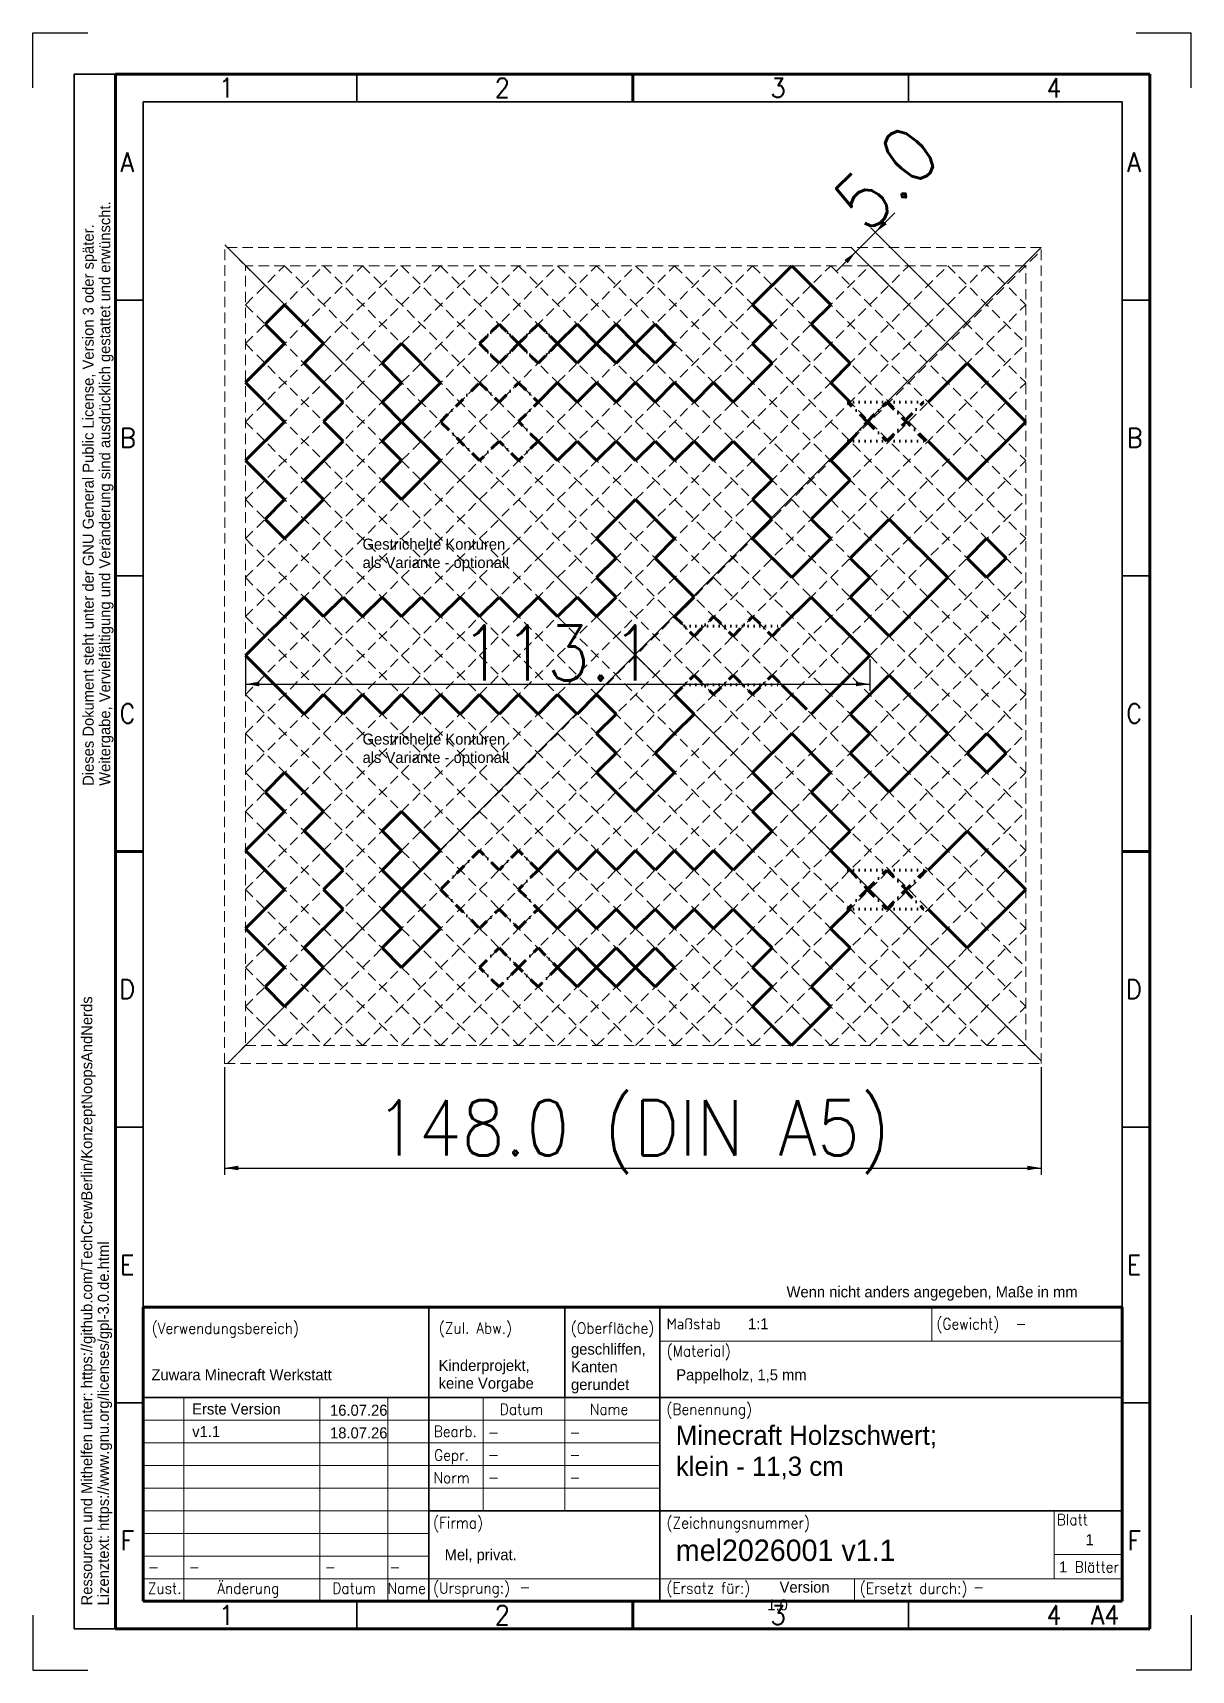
# Model space of a CAD drawing. Header units: millimetres. Extents: x 0 to 210, y 0 to 297.
import ezdxf

# ---------------------------------------------------------------- set-up
doc = ezdxf.new("R2010")
doc.units = ezdxf.units.MM
for name, pattern in [('DASHDOT2', [12.7, 6.35, -3.175, 0, -3.175]), ('DASHDOTTINY', [3.81, 1.905, -0.9525, 0, -0.9525]), ('DASHEDTINY', [2.8575, 1.905, -0.9525]), ('DOTTINY', [0.9525, 0, -0.9525])]:
    doc.linetypes.add(name, pattern=pattern)
doc.layers.get('0').update_dxf_attribs({"color": 3, "linetype": 'CONTINUOUS', "lineweight": 13})
doc.layers.add('A4 RAHMEN', color=7, linetype='CONTINUOUS')
doc.layers.add('A4 SCHRIFTFELD', color=7, linetype='CONTINUOUS')
for name, color, linetype, lineweight in [('Hilfslinien', 5, 'CONTINUOUS', 35), ('Raster', 7, 'DASHEDTINY', 13), ('Schwerter', 1, 'CONTINUOUS', 70)]:
    doc.layers.add(name, color=color, linetype=linetype, lineweight=lineweight)
doc.styles.get("Standard").update_dxf_attribs({"font": 'STANDARD'})
doc.styles.add('unicode', font='unicode')
doc.dimstyles.get("Standard").update_dxf_attribs({"dimtxt": 10, "dimasz": 2.5, "dimexe": 1.25, "dimexo": 0.625, "dimtad": 0, "dimtoh": 1, "dimdec": 1, "dimzin": 1, "dimdsep": 46, "dimtxsty": 'STANDARD', "dimcen": 0.09, "dimazin": 0, "dimtfac": 1, "dimtdec": 4, "dimtofl": 0, "dimtmove": 0, "dimatfit": 3, "dimfxl": 1, "dimtolj": 1, "dimtzin": 0, "dimarcsym": 0})

# ---------------------------------------------------------------- blocks, each defined once
blk = doc.blocks.new('*D1')
at = {"color": 0, "linetype": 'ByBlock', "lineweight": -2}
for p, q in [((145.66, 253.72), (156.27, 264.33)), ((168.95, 244.58), (151.85, 261.68)), ((165.41, 241.05), (148.32, 258.14))]:
    blk.add_line(p, q, dxfattribs=at)
for points in [[(152.74, 260.8), (154.21, 262.86), (154.8, 262.27)], [(149.2, 257.26), (147.73, 255.2), (147.14, 255.79)]]:
    blk.add_solid(points, dxfattribs=at)
at = {"color": 0, "linetype": 'CONTINUOUS', "lineweight": -2, "insert": (154.7, 270.71), "char_height": 10, "width": 15.5556, "attachment_point": 5, "rotation": 44.9982}
blk.add_mtext('5.0', dxfattribs=at)
blk = doc.blocks.new('*D2')
at = {"color": 0, "linetype": 'ByBlock', "lineweight": -2}
for p, q in [((34.78, 109.41), (34.78, 89.84)), ((182.78, 109.41), (182.78, 89.84)), ((34.78, 91.09), (182.78, 91.09))]:
    blk.add_line(p, q, dxfattribs=at)
for points in [[(34.78, 91.09), (37.28, 91.51), (37.28, 90.68)], [(182.78, 91.09), (180.28, 90.68), (180.28, 91.51)]]:
    blk.add_solid(points, dxfattribs=at)
at = {"color": 0, "linetype": 'CONTINUOUS', "lineweight": -2, "insert": (108.78, 96.72), "char_height": 10, "width": 92.7778, "attachment_point": 5}
blk.add_mtext('148.0 (DIN A5)', dxfattribs=at)
blk = doc.blocks.new('*D3')
at = {"color": 0, "linetype": 'ByBlock', "lineweight": -2}
for p, q in [((38.57, 183.41), (38.57, 177.62)), ((151.71, 183.41), (151.71, 177.62)), ((38.57, 178.87), (151.71, 178.87))]:
    blk.add_line(p, q, dxfattribs=at)
for points in [[(38.57, 178.87), (41.07, 179.29), (41.07, 178.46)], [(151.71, 178.87), (149.21, 178.46), (149.21, 179.29)]]:
    blk.add_solid(points, dxfattribs=at)
at = {"color": 0, "linetype": 'CONTINUOUS', "lineweight": -2, "insert": (95.14, 184.5), "char_height": 10, "width": 24.4444, "attachment_point": 5}
blk.add_mtext('113.1', dxfattribs=at)

msp = doc.modelspace()

# ---------------------------------------------------------------- linework, layer by layer
for p, q in [((158.78, 254.75), (158.78, 254.74)), ((158.78, 254.75), (158.78, 254.74)), ((158.78, 113.32), (158.78, 113.33))]:
    msp.add_line(p, q)
at = {"layer": 'A4 RAHMEN'}
for p, q in [((0, 297), (10, 297)), ((0, 287), (0, 297)), ((200, 297), (210, 297)), ((210, 287), (210, 297)), ((0, 10), (0, 0)), ((210, 10), (210, 0)), ((0, 0), (10, 0)), ((210, 0), (200, 0))]:
    msp.add_line(p, q, dxfattribs=at)
at = {"layer": 'A4 RAHMEN', "lineweight": 35}
for p, q in [((7.5, 289.5), (7.5, 7.5)), ((15, 289.5), (7.5, 289.5)), ((58.75, 284.5), (58.75, 289.5)), ((158.75, 284.5), (158.75, 289.5)), ((58.75, 7.5), (58.75, 12.5)), ((158.75, 7.5), (158.75, 12.5)), ((7.5, 7.5), (15, 7.5))]:
    msp.add_line(p, q, dxfattribs=at)
at = {"layer": 'A4 RAHMEN', "lineweight": 70}
for p, q in [((202.5, 289.5), (15, 289.5)), ((108.75, 284.5), (108.75, 289.5)), ((202.5, 7.5), (202.5, 289.5)), ((108.75, 7.5), (108.75, 12.5)), ((15, 7.5), (202.5, 7.5))]:
    msp.add_line(p, q, dxfattribs=at)
at = {"layer": 'A4 RAHMEN', "lineweight": 35}
for points in [[(20, 248.5), (15, 248.5)], [(202.5, 248.5), (197.5, 248.5)], [(20, 198.5), (15, 198.5)], [(202.5, 198.5), (197.5, 198.5)], [(20, 98.5), (15, 98.5)], [(202.5, 98.5), (197.5, 98.5)], [(20, 48.5), (15, 48.5)], [(202.5, 48.5), (197.5, 48.5)]]:
    msp.add_lwpolyline(points, dxfattribs=at)
at = {"layer": 'A4 RAHMEN', "lineweight": 70}
for points in [[(20, 148.5), (15, 148.5)], [(202.5, 148.5), (197.5, 148.5)]]:
    msp.add_lwpolyline(points, dxfattribs=at)
msp.add_open_spline([(15, 289.5), (15, 148.5), (15, 7.5)], degree=2, dxfattribs=at)
at = {"layer": 'A4 RAHMEN', "lineweight": 35}
for points in [[(20, 284.5), (20, 148.5), (20, 12.5)], [(197.5, 284.5), (108.75, 284.5), (20, 284.5)], [(197.5, 12.5), (197.5, 148.5), (197.5, 284.5)], [(20, 12.5), (108.75, 12.5), (197.5, 12.5)]]:
    msp.add_open_spline(points, degree=2, dxfattribs=at)
at = {"layer": 'A4 SCHRIFTFELD', "lineweight": 70}
for q in [(20, 12.5), (197.5, 65.87)]:
    msp.add_line((20, 65.87), q, dxfattribs=at)
at = {"layer": 'A4 SCHRIFTFELD', "lineweight": 35}
for p, q in [((71.77, 65.87), (71.77, 12.5)), ((96.42, 65.87), (96.42, 49.45)), ((113.68, 65.87), (113.68, 12.5)), ((20, 49.45), (197.5, 49.45)), ((71.77, 28.92), (197.5, 28.92))]:
    msp.add_line(p, q, dxfattribs=at)
at = {"layer": 'A4 SCHRIFTFELD', "lineweight": 18}
for p, q in [((162.99, 65.87), (162.99, 59.71)), ((113.68, 59.71), (197.5, 59.71)), ((27.4, 49.45), (27.4, 12.5)), ((52.05, 49.45), (52.05, 12.5)), ((64.38, 49.45), (64.38, 12.5)), ((81.63, 49.45), (81.63, 28.92)), ((96.42, 49.45), (96.42, 28.92)), ((20, 45.34), (113.68, 45.34)), ((20, 41.24), (113.68, 41.24)), ((20, 37.13), (113.68, 37.13)), ((20, 33.03), (113.68, 33.03)), ((20, 28.92), (71.77, 28.92)), ((185.17, 28.92), (185.17, 16.61)), ((20, 24.82), (71.77, 24.82)), ((185.17, 20.97), (197.5, 20.97)), ((20, 20.71), (71.77, 20.71)), ((20, 16.61), (197.5, 16.61)), ((148.97, 16.61), (148.97, 12.5))]:
    msp.add_line(p, q, dxfattribs=at)
at = {"layer": 'A4 SCHRIFTFELD', "lineweight": 70}
for points in [[(197.5, 12.5), (197.5, 65.87)], [(20, 12.5), (197.5, 12.5)]]:
    msp.add_lwpolyline(points, dxfattribs=at)
at = {"layer": 'Hilfslinien'}
for p, q in [((35.28, 258.04), (182.78, 110.53)), ((182.79, 258.03), (35.28, 110.04))]:
    msp.add_line(p, q, dxfattribs=at)
at = {"layer": 'Raster'}
for p, q in [((34.79, 258.53), (182.78, 110.53)), ((34.78, 110.04), (34.79, 258.04)), ((182.79, 258.03), (34.79, 258.04)), ((35.28, 110.04), (182.79, 257.54)), ((182.78, 110.03), (182.79, 258.03)), ((38.56, 113.82), (38.57, 254.75)), ((38.56, 120.4), (172.92, 254.75)), ((38.56, 127.47), (165.85, 254.75)), ((38.56, 134.54), (158.78, 254.75)), ((38.56, 141.61), (151.71, 254.75)), ((38.56, 148.68), (144.64, 254.75)), ((38.57, 247.68), (45.64, 254.75)), ((38.57, 226.46), (66.85, 254.75)), ((38.57, 219.39), (73.92, 254.75)), ((38.57, 205.25), (88.07, 254.75)), ((38.57, 191.11), (102.21, 254.75)), ((38.57, 198.18), (95.14, 254.75)), ((38.57, 212.32), (81, 254.75)), ((38.57, 233.54), (59.78, 254.75)), ((38.57, 240.61), (52.71, 254.75)), ((38.57, 155.75), (137.57, 254.75)), ((38.57, 169.89), (123.42, 254.75)), ((38.57, 176.97), (116.35, 254.75)), ((38.57, 184.04), (109.28, 254.75)), ((179.99, 254.74), (38.57, 254.75)), ((38.57, 162.82), (130.49, 254.75)), ((45.64, 254.75), (179.99, 120.39)), ((52.71, 254.75), (179.99, 127.46)), ((59.78, 254.75), (179.99, 134.53)), ((66.85, 254.75), (179.99, 141.61)), ((73.92, 254.75), (179.99, 148.68)), ((81, 254.75), (179.99, 155.75)), ((88.07, 254.75), (179.99, 162.82)), ((95.14, 254.75), (179.99, 169.89)), ((102.21, 254.75), (179.99, 176.96)), ((109.28, 254.75), (179.99, 184.03)), ((116.35, 254.75), (179.99, 191.1)), ((123.42, 254.75), (179.99, 198.17)), ((130.49, 254.75), (179.99, 205.25)), ((137.57, 254.75), (179.99, 212.32)), ((144.64, 254.75), (179.99, 219.39)), ((151.71, 254.75), (179.99, 226.46)), ((158.78, 254.75), (179.99, 233.54)), ((165.86, 254.75), (179.99, 240.61)), ((172.93, 254.75), (179.99, 247.68)), ((179.99, 114.31), (179.99, 254.74)), ((38.57, 247.68), (172.92, 113.32)), ((45.64, 113.32), (179.99, 247.67)), ((38.57, 240.61), (165.85, 113.32)), ((52.71, 113.32), (179.99, 240.6)), ((38.57, 233.54), (158.78, 113.32)), ((59.78, 113.32), (179.99, 233.53)), ((38.57, 226.46), (151.7, 113.32)), ((66.85, 113.32), (179.99, 226.46)), ((38.57, 219.39), (144.63, 113.32)), ((73.92, 113.32), (179.99, 219.39)), ((38.57, 212.32), (137.56, 113.32)), ((80.99, 113.32), (179.99, 212.32)), ((38.57, 205.25), (130.49, 113.32)), ((88.06, 113.32), (179.99, 205.25)), ((38.57, 198.18), (123.42, 113.32)), ((95.13, 113.32), (179.99, 198.17)), ((38.57, 191.11), (116.35, 113.32)), ((102.21, 113.32), (179.99, 191.1)), ((38.57, 184.04), (109.28, 113.32)), ((109.28, 113.32), (179.99, 184.03)), ((38.57, 176.97), (102.21, 113.32)), ((116.35, 113.32), (179.99, 176.96)), ((38.57, 169.89), (95.13, 113.32)), ((123.42, 113.32), (179.99, 169.89)), ((38.57, 162.82), (88.06, 113.32)), ((130.49, 113.32), (179.99, 162.82)), ((38.57, 155.75), (80.99, 113.32)), ((137.56, 113.32), (179.99, 155.75)), ((38.56, 148.68), (73.92, 113.32)), ((144.63, 113.32), (179.99, 148.68)), ((38.56, 141.61), (66.85, 113.32)), ((151.7, 113.32), (179.99, 141.61)), ((38.56, 134.54), (59.78, 113.32)), ((158.78, 113.32), (179.99, 134.53)), ((38.56, 127.47), (52.71, 113.32)), ((165.85, 113.32), (179.99, 127.46)), ((38.56, 120.4), (45.64, 113.32)), ((172.92, 113.32), (179.99, 120.39)), ((38.56, 113.32), (179.99, 113.32)), ((34.78, 110.04), (182.78, 110.03))]:
    msp.add_line(p, q, dxfattribs=at)
at = {"layer": 'Schwerter'}
for p, q in [((137.57, 254.75), (130.49, 247.68)), ((144.64, 247.67), (137.57, 254.75)), ((45.64, 247.68), (42.11, 244.14)), ((45.64, 247.68), (52.71, 240.61)), ((130.49, 247.68), (134.03, 244.14)), ((141.1, 244.14), (144.64, 247.67)), ((45.64, 240.61), (42.1, 244.14)), ((95.14, 240.61), (98.67, 244.14)), ((98.67, 244.14), (95.14, 240.61)), ((98.67, 244.14), (102.21, 240.6)), ((102.21, 240.6), (98.67, 244.14)), ((102.21, 240.6), (105.74, 244.14)), ((105.74, 244.14), (102.21, 240.6)), ((105.74, 244.14), (109.28, 240.6)), ((109.28, 240.6), (105.74, 244.14)), ((109.28, 240.6), (112.82, 244.14)), ((112.82, 244.14), (109.28, 240.6)), ((112.82, 244.14), (116.35, 240.6)), ((116.35, 240.6), (112.82, 244.14)), ((130.49, 240.6), (134.03, 244.14)), ((148.17, 237.07), (141.1, 244.14)), ((38.57, 233.54), (45.64, 240.61)), ((52.71, 240.61), (49.17, 237.07)), ((66.85, 240.61), (63.32, 237.07)), ((73.92, 233.53), (66.85, 240.61)), ((98.67, 237.07), (95.14, 240.61)), ((95.14, 240.61), (98.67, 237.07)), ((102.21, 240.6), (98.67, 237.07)), ((98.67, 237.07), (102.21, 240.6)), ((105.74, 237.07), (102.21, 240.6)), ((102.21, 240.6), (105.74, 237.07)), ((109.28, 240.6), (105.74, 237.07)), ((105.74, 237.07), (109.28, 240.6)), ((112.82, 237.07), (109.28, 240.6)), ((109.28, 240.6), (112.82, 237.07)), ((116.35, 240.6), (112.82, 237.07)), ((112.82, 237.07), (116.35, 240.6)), ((130.49, 240.6), (134.03, 237.07)), ((49.17, 237.07), (56.25, 230)), ((63.32, 237.07), (66.85, 233.53)), ((130.49, 233.53), (134.03, 237.07)), ((144.64, 233.53), (148.17, 237.07)), ((144.64, 233.53), (148.17, 237.07)), ((169.39, 237.07), (162.32, 230)), ((179.99, 226.46), (169.39, 237.07)), ((45.64, 226.46), (38.57, 233.54)), ((66.85, 233.53), (63.32, 230)), ((73.92, 233.53), (66.85, 226.46)), ((91.6, 230), (95.14, 233.54)), ((95.14, 233.53), (98.67, 230)), ((98.67, 230), (102.21, 233.53)), ((102.21, 233.54), (105.75, 230)), ((105.75, 230), (109.28, 233.54)), ((109.28, 233.54), (112.82, 230)), ((112.82, 230), (116.35, 233.54)), ((116.35, 233.54), (119.89, 230)), ((119.89, 230), (123.42, 233.54)), ((123.42, 233.54), (126.96, 230)), ((126.96, 230), (130.5, 233.54)), ((148.17, 230), (144.64, 233.53)), ((56.25, 230), (52.71, 226.47)), ((63.32, 230), (66.85, 226.46)), ((38.57, 219.39), (45.64, 226.46)), ((52.71, 226.47), (56.25, 222.93)), ((66.85, 226.46), (63.32, 222.93)), ((66.85, 226.46), (73.92, 219.39)), ((169.39, 215.85), (179.99, 226.46)), ((56.24, 222.94), (49.17, 215.86)), ((63.32, 222.93), (66.85, 219.39)), ((95.14, 219.39), (91.6, 222.93)), ((95.14, 219.39), (98.67, 222.93)), ((98.67, 222.93), (102.21, 219.39)), ((105.75, 222.93), (102.21, 219.39)), ((109.28, 219.39), (105.75, 222.93)), ((112.82, 222.93), (109.28, 219.39)), ((116.35, 219.39), (112.82, 222.93)), ((119.89, 222.93), (116.35, 219.39)), ((123.42, 219.39), (119.89, 222.93)), ((126.96, 222.93), (123.42, 219.39)), ((134.03, 215.85), (126.96, 222.93)), ((144.64, 219.39), (148.17, 222.93)), ((162.31, 222.93), (169.39, 215.85)), ((45.64, 212.32), (38.57, 219.39)), ((66.85, 219.39), (63.32, 215.86)), ((73.92, 219.39), (66.85, 212.32)), ((148.17, 215.85), (144.64, 219.39)), ((148.17, 215.85), (144.64, 219.39)), ((49.17, 215.86), (52.71, 212.32)), ((66.85, 212.32), (63.32, 215.86)), ((130.49, 212.32), (134.03, 215.85)), ((141.1, 208.78), (148.17, 215.85)), ((42.1, 208.79), (45.64, 212.32)), ((52.71, 212.32), (45.64, 205.25)), ((109.28, 212.32), (102.21, 205.25)), ((116.35, 205.25), (109.28, 212.32)), ((134.03, 208.78), (130.49, 212.32)), ((45.64, 205.25), (42.1, 208.79)), ((130.49, 205.25), (134.03, 208.78)), ((144.64, 205.25), (141.1, 208.78)), ((155.24, 208.78), (148.17, 201.7)), ((165.85, 198.17), (155.25, 208.78)), ((102.21, 205.25), (105.74, 201.71)), ((105.74, 201.71), (102.21, 205.25)), ((112.81, 201.71), (116.35, 205.25)), ((130.49, 205.25), (137.57, 198.18)), ((137.57, 198.18), (144.64, 205.25)), ((172.91, 205.24), (169.38, 201.7)), ((176.45, 201.7), (172.91, 205.24)), ((105.74, 201.71), (102.21, 198.18)), ((116.35, 198.18), (112.81, 201.71)), ((148.18, 201.71), (151.71, 198.17)), ((169.38, 201.7), (172.91, 198.17)), ((172.91, 198.17), (176.45, 201.7)), ((102.21, 198.18), (105.74, 194.64)), ((116.35, 198.18), (119.89, 194.64)), ((151.71, 198.17), (148.18, 194.64)), ((155.25, 187.56), (165.85, 198.17)), ((38.57, 184.04), (49.17, 194.64)), ((49.17, 194.64), (52.71, 191.11)), ((52.71, 191.11), (56.24, 194.64)), ((56.24, 194.64), (59.78, 191.11)), ((59.78, 191.11), (63.32, 194.64)), ((63.32, 194.64), (66.85, 191.11)), ((66.85, 191.11), (70.39, 194.64)), ((70.39, 194.64), (73.92, 191.11)), ((73.92, 191.11), (77.46, 194.64)), ((77.46, 194.64), (80.99, 191.11)), ((80.99, 191.11), (84.53, 194.64)), ((84.53, 194.64), (88.07, 191.11)), ((88.07, 191.11), (91.6, 194.64)), ((91.6, 194.64), (95.14, 191.11)), ((95.14, 191.11), (98.67, 194.64)), ((98.67, 194.64), (102.21, 191.11)), ((102.21, 191.11), (105.74, 194.64)), ((116.35, 191.11), (119.89, 194.64)), ((116.35, 191.11), (119.89, 194.64)), ((141.1, 194.64), (135.8, 189.34)), ((151.71, 184.03), (141.1, 194.64)), ((151.71, 184.03), (141.1, 194.64)), ((148.18, 194.64), (155.25, 187.56)), ((38.57, 184.03), (49.17, 173.43)), ((141.1, 173.43), (151.71, 184.03)), ((141.1, 173.43), (151.71, 184.03)), ((148.17, 173.43), (155.24, 180.5)), ((155.24, 180.5), (165.85, 169.89)), ((49.17, 173.43), (52.71, 176.97)), ((52.71, 176.97), (56.24, 173.43)), ((56.24, 173.43), (59.78, 176.97)), ((59.78, 176.97), (63.32, 173.43)), ((63.32, 173.43), (66.85, 176.96)), ((66.85, 176.96), (70.39, 173.43)), ((70.39, 173.43), (73.92, 176.96)), ((73.92, 176.96), (77.46, 173.43)), ((77.46, 173.43), (80.99, 176.96)), ((80.99, 176.96), (84.53, 173.43)), ((84.53, 173.43), (88.06, 176.96)), ((88.06, 176.96), (91.6, 173.43)), ((91.6, 173.43), (95.14, 176.96)), ((95.14, 176.96), (98.67, 173.43)), ((98.67, 173.43), (102.21, 176.96)), ((102.21, 176.96), (105.74, 173.43)), ((105.74, 173.43), (102.21, 169.89)), ((116.35, 169.89), (119.89, 173.43)), ((151.71, 169.89), (148.17, 173.43)), ((102.21, 169.89), (105.74, 166.36)), ((112.81, 166.36), (116.35, 169.89)), ((130.49, 162.82), (137.57, 169.89)), ((137.57, 169.89), (144.63, 162.82)), ((148.17, 166.36), (151.71, 169.89)), ((165.85, 169.89), (155.24, 159.28)), ((169.38, 166.36), (172.92, 169.89)), ((172.92, 169.89), (176.45, 166.36)), ((105.74, 166.36), (102.21, 162.82)), ((116.35, 162.82), (112.81, 166.36)), ((155.24, 159.29), (148.17, 166.36)), ((172.92, 162.82), (169.38, 166.36)), ((176.45, 166.36), (172.92, 162.82)), ((45.64, 162.82), (42.1, 159.29)), ((52.71, 155.75), (45.64, 162.82)), ((102.21, 162.82), (109.28, 155.75)), ((109.28, 155.75), (116.35, 162.82)), ((130.49, 162.82), (134.03, 159.28)), ((144.63, 162.82), (141.1, 159.28)), ((42.1, 159.29), (45.64, 155.75)), ((134.03, 159.28), (130.49, 155.75)), ((141.1, 159.28), (148.17, 152.21)), ((45.64, 155.75), (38.56, 148.68)), ((49.17, 152.22), (52.71, 155.75)), ((66.85, 155.75), (63.31, 152.22)), ((73.92, 148.68), (66.85, 155.75)), ((130.49, 155.75), (134.03, 152.21)), ((56.24, 145.14), (49.17, 152.22)), ((66.85, 148.68), (63.31, 152.22)), ((134.03, 152.21), (126.96, 145.14)), ((148.17, 152.21), (144.63, 148.68)), ((148.17, 152.21), (144.63, 148.68)), ((162.31, 145.14), (169.38, 152.21)), ((169.38, 152.21), (179.99, 141.61)), ((38.56, 148.68), (45.64, 141.61)), ((63.31, 145.14), (66.85, 148.68)), ((66.85, 141.61), (73.92, 148.68)), ((95.14, 148.68), (91.6, 145.14)), ((95.14, 148.68), (98.67, 145.14)), ((98.67, 145.14), (102.21, 148.68)), ((105.74, 145.14), (102.21, 148.68)), ((109.28, 148.68), (105.74, 145.14)), ((112.82, 145.14), (109.28, 148.68)), ((116.35, 148.68), (112.82, 145.14)), ((119.89, 145.14), (116.35, 148.68)), ((123.42, 148.68), (119.89, 145.14)), ((126.96, 145.14), (123.42, 148.68)), ((144.63, 148.68), (148.17, 145.14)), ((52.71, 141.61), (56.25, 145.14)), ((66.85, 141.61), (63.31, 145.14)), ((45.64, 141.61), (38.56, 134.54)), ((56.25, 138.07), (52.71, 141.61)), ((63.31, 138.07), (66.85, 141.61)), ((73.92, 134.54), (66.85, 141.61)), ((179.99, 141.61), (169.38, 131)), ((49.17, 131), (56.24, 138.07)), ((66.85, 134.54), (63.31, 138.07)), ((91.6, 138.07), (95.14, 134.53)), ((95.13, 134.54), (98.67, 138.07)), ((98.67, 138.07), (102.21, 134.54)), ((102.21, 134.53), (105.74, 138.07)), ((105.74, 138.07), (109.28, 134.53)), ((109.28, 134.53), (112.81, 138.07)), ((112.81, 138.07), (116.35, 134.53)), ((116.35, 134.53), (119.89, 138.07)), ((119.89, 138.07), (123.42, 134.53)), ((123.42, 134.53), (126.96, 138.07)), ((126.96, 138.07), (130.49, 134.53)), ((148.17, 138.07), (144.63, 134.53)), ((169.38, 131), (162.31, 138.07)), ((38.56, 134.54), (45.64, 127.47)), ((63.31, 131), (66.85, 134.54)), ((73.92, 134.54), (66.85, 127.47)), ((130.49, 134.54), (134.03, 131)), ((144.63, 134.53), (148.17, 131)), ((144.63, 134.53), (148.17, 131)), ((52.7, 127.46), (49.17, 131)), ((66.85, 127.47), (63.31, 131)), ((95.13, 127.47), (98.67, 131)), ((98.67, 131), (102.21, 127.47)), ((102.21, 127.47), (105.74, 131)), ((105.74, 131), (109.28, 127.46)), ((109.28, 127.46), (112.81, 131)), ((112.81, 131), (116.35, 127.46)), ((130.49, 127.46), (134.03, 131)), ((148.17, 131), (141.1, 123.93)), ((45.64, 127.47), (42.1, 123.93)), ((45.64, 120.4), (52.7, 127.46)), ((98.67, 123.93), (95.13, 127.47)), ((102.21, 127.47), (98.67, 123.93)), ((105.74, 123.93), (102.21, 127.47)), ((109.28, 127.46), (105.74, 123.93)), ((112.81, 123.93), (109.28, 127.46)), ((116.35, 127.46), (112.81, 123.93)), ((130.49, 127.47), (134.02, 123.93)), ((45.64, 120.39), (42.1, 123.93)), ((130.49, 120.39), (134.03, 123.93)), ((141.1, 123.93), (144.63, 120.39)), ((137.56, 113.32), (130.49, 120.39)), ((144.63, 120.39), (137.56, 113.32))]:
    msp.add_line(p, q, dxfattribs=at)
at = {"layer": 'Schwerter', "linetype": 'DASHDOTTINY'}
for p, q in [((81, 240.61), (84.53, 244.14)), ((84.53, 244.14), (81, 240.61)), ((84.53, 244.14), (88.07, 240.61)), ((88.07, 240.61), (84.53, 244.14)), ((88.07, 240.61), (91.6, 244.14)), ((91.6, 244.14), (88.07, 240.61)), ((91.6, 244.14), (95.14, 240.61)), ((95.14, 240.61), (91.6, 244.14)), ((84.53, 237.07), (81, 240.61)), ((81, 240.61), (84.53, 237.07)), ((88.07, 240.61), (84.53, 237.07)), ((84.53, 237.07), (88.07, 240.61)), ((91.6, 237.07), (88.07, 240.61)), ((88.07, 240.61), (91.6, 237.07)), ((95.14, 240.61), (91.6, 237.07)), ((91.6, 237.07), (95.14, 240.61)), ((73.92, 226.46), (81, 233.53)), ((81, 233.53), (84.53, 230)), ((84.53, 230), (88.07, 233.53)), ((88.07, 233.53), (91.6, 230)), ((88.07, 226.47), (91.6, 230)), ((151.26, 226.46), (147.73, 230)), ((151.26, 226.46), (154.8, 230)), ((154.8, 230), (158.34, 226.46)), ((158.14, 226.66), (161.47, 230)), ((80.99, 219.39), (73.92, 226.46)), ((91.6, 222.93), (88.07, 226.47)), ((148.18, 222.93), (151.26, 226.46)), ((151.26, 226.46), (154.8, 222.92)), ((154.8, 222.92), (158.34, 226.46)), ((161.87, 222.93), (158.14, 226.66)), ((84.53, 222.93), (80.99, 219.39)), ((88.07, 219.39), (84.53, 222.93)), ((91.6, 222.93), (88.07, 219.39)), ((116.35, 191.11), (119.89, 187.57)), ((119.89, 187.57), (123.42, 191.11)), ((123.42, 191.11), (126.96, 187.57)), ((126.96, 187.57), (130.49, 191.11)), ((130.49, 191.11), (134.03, 187.57)), ((134.03, 187.57), (135.8, 189.34)), ((116.35, 176.96), (119.89, 180.5)), ((119.89, 180.5), (123.42, 176.96)), ((123.42, 176.96), (126.96, 180.5)), ((126.96, 180.5), (130.49, 176.96)), ((130.49, 176.96), (134.03, 180.5)), ((134.03, 180.5), (135.8, 178.73)), ((80.99, 148.68), (73.92, 141.61)), ((84.53, 145.14), (80.99, 148.68)), ((88.06, 148.68), (84.53, 145.14)), ((91.6, 145.14), (88.06, 148.68)), ((91.6, 145.14), (88.07, 141.61)), ((148.17, 145.14), (151.26, 141.61)), ((151.26, 141.61), (154.8, 145.14)), ((154.8, 145.14), (158.33, 141.61)), ((161.87, 145.14), (158.14, 141.41)), ((73.92, 141.61), (80.99, 134.54)), ((88.07, 141.61), (91.6, 138.07)), ((151.26, 141.61), (147.72, 138.07)), ((151.26, 141.61), (154.8, 138.07)), ((154.8, 138.07), (158.33, 141.61)), ((158.14, 141.41), (161.47, 138.07)), ((80.99, 134.54), (84.53, 138.07)), ((84.53, 138.07), (88.06, 134.54)), ((88.06, 134.54), (91.6, 138.07)), ((80.99, 127.47), (84.53, 131)), ((84.53, 131), (88.06, 127.47)), ((88.06, 127.47), (91.6, 131)), ((91.6, 131), (95.13, 127.47)), ((84.53, 123.93), (80.99, 127.47)), ((88.06, 127.47), (84.53, 123.93)), ((91.6, 123.93), (88.06, 127.47)), ((95.13, 127.47), (91.6, 123.93))]:
    msp.add_line(p, q, dxfattribs=at)
at = {"layer": 'Schwerter', "linetype": 'DOTTINY'}
for p, q in [((147.73, 230), (161.87, 230)), ((118.12, 189.34), (135.8, 189.34)), ((147.72, 138.07), (161.87, 138.07))]:
    msp.add_line(p, q, dxfattribs=at)
at = {"layer": 'Schwerter', "linetype": 'DOTTINY', "lineweight": 70}
for p, q in [((147.73, 222.93), (161.87, 222.93)), ((118.12, 178.73), (135.79, 178.73)), ((147.73, 145.14), (161.87, 145.14))]:
    msp.add_line(p, q, dxfattribs=at)
at = {"layer": 'Schwerter', "linetype": 'DASHDOT2'}
for p, q in [((135.8, 178.73), (141.1, 173.43)), ((119.89, 173.43), (116.35, 176.96)), ((119.89, 173.43), (116.35, 176.96))]:
    msp.add_line(p, q, dxfattribs=at)

# ---------------------------------------------------------------- texts
at = {"layer": 'A4 RAHMEN', "attachment_point": 1, "line_spacing_factor": 0.963855}
for s, insert, char_height, width in [('1', (33.75, 288.75), 3.5, 0.7778), ('2', (83.75, 288.75), 3.5, 1.5556), ('3', (133.75, 288.75), 3.5, 1.5556), ('4', (183.75, 288.75), 3.5, 1.9444), ('A', (15.89, 275.27), 3.5, 2.3333), ('A', (198.39, 275.27), 3.5, 2.3333), ('B', (15.81, 225.27), 3.5, 1.9444), ('B', (198.31, 225.27), 3.5, 1.9444), ('C', (15.72, 175.27), 3.5, 1.5556), ('C', (198.22, 175.27), 3.5, 1.5556), ('D', (15.66, 125.27), 3.5, 1.9444), ('D', (198.16, 125.27), 3.5, 1.9444), ('E', (15.8, 75.27), 3.5, 1.5556), ('E', (198.3, 75.27), 3.5, 1.5556), ('F', (15.92, 25.27), 3.5, 1.5556), ('F', (198.42, 25.27), 3.5, 1.5556), ('1', (33.75, 11.75), 3.5, 0.7778), ('2', (83.75, 11.75), 3.5, 1.5556), ('3', (133.75, 11.75), 3.5, 1.5556), ('4', (183.75, 11.75), 3.5, 1.9444), ('A4', (191.77, 11.77), 3.5, 5.4444), ('Copyright © 2007 flexiCAD.com', (15, 7.51), 0.01, 0.2122)]:
    msp.add_mtext(s, dxfattribs=dict(at, insert=insert, char_height=char_height, width=width))
at = {"layer": 'A4 RAHMEN', "char_height": 2, "attachment_point": 1, "rotation": 90, "line_spacing_factor": 0.963855, "style": 'unicode'}
for s, insert, width in [('Weitergabe, Vervielfältigung und Veränderung sind ausdrücklich gestattet und erwünscht.', (12.05, 160.41), 124.9498), ('Dieses Dokument steht unter der GNU General Public License, Version 3 oder später.', (9.05, 160.41), 119.2302), ('Ressourcen und Mithelfen unter: https://github.com/TechCrewBerlin/KonzeptNoopsAndNerds', (8.79, 11.76), 126.006), ('Lizenztext: https://www.gnu.org/licenses/gpl-3.0.de.html', (11.79, 11.76), 76.6151)]:
    msp.add_mtext(s, dxfattribs=dict(at, insert=insert, width=width))
at = {"layer": 'A4 SCHRIFTFELD', "char_height": 2, "attachment_point": 1, "style": 'unicode'}
for s, insert, width in [('Wenn nicht anders angegeben, Maße in mm', (136.64, 69.63), 59.2791), ('Erste Version', (28.9, 48.39), 18.3916), ('16.07.26', (53.89, 48.16), 9.5556), ('v1.1', (28.9, 44.28), 3.7778), ('18.07.26', (53.89, 44.05), 9.5556)]:
    msp.add_mtext(s, dxfattribs=dict(at, insert=insert, width=width))
at = {"layer": 'A4 SCHRIFTFELD', "char_height": 2, "attachment_point": 1, "line_spacing_factor": 0.963855}
for s, insert, width in [('(Verwendungsbereich)', (21.56, 63.04), 28.4452), ('(Zul. Abw.)', (73.61, 63.07), 13.7222), ('(Oberfläche)', (97.53, 63.06), 15.5556), ('Maßstab', (114.9, 63.83), 10.6674), ('(Gewicht)', (163.8, 63.83), 11.3333), ('-', (178.12, 63.83), 0.8889), ('(Material)', (114.9, 58.91), 12), ('Datum', (84.67, 48.33), 7.5556), ('Name', (101, 48.33), 6.2222), ('(Benennung)', (114.86, 48.33), 15.3333), ('Bearb.', (72.68, 44.32), 7.7778), ('-', (82.5, 44.17), 0.8889), ('-', (97.29, 44.17), 0.8889), ('Gepr.', (72.75, 40.03), 6.2222), ('-', (82.5, 40.07), 0.8889), ('-', (97.29, 40.07), 0.8889), ('Norm', (72.66, 35.93), 6), ('-', (82.5, 35.96), 0.8889), ('-', (97.29, 35.96), 0.8889), ('(Firma)', (72.57, 27.74), 8.2222), ('(Zeichnungsnummer)', (114.89, 27.74), 25.7785), ('Blatt', (185.64, 28.32), 6.2222), ('-', (20.87, 19.73), 0.8889), ('-', (28.26, 19.73), 0.8889), ('-', (52.92, 19.73), 0.8889), ('-', (64.64, 19.73), 0.8889), ('Blätter', (188.87, 19.75), 9.1111), ('Zust.', (20.87, 15.88), 6.223), ('Änderung', (33.45, 15.88), 12), ('Datum', (54.3, 15.88), 7.5556), ('Name', (64.32, 15.88), 6.2222), ('(Ursprung:)', (72.55, 15.93), 14.0008), ('-', (88.22, 16.08), 0.8889), ('(Ersatz für:)', (114.85, 15.91), 16.3897), ('(Ersetzt durch:)', (149.91, 15.87), 20.8341), ('-', (170.44, 16.08), 0.8889)]:
    msp.add_mtext(s, dxfattribs=dict(at, insert=insert, width=width))
at = {"layer": 'A4 SCHRIFTFELD', "line_spacing_factor": 0.963855, "style": 'unicode'}
for s, insert, char_height, width, attachment_point in [('1:1', (129.66, 63.83), 2, 2.2222, 1), ('geschliffen,\\PKanten\\Pgerundet', (97.57, 59.25), 2, 15.0013, 1), ('Zuwara Minecraft Werkstatt', (21.51, 54.59), 2, 39.168, 1), ('Kinderprojekt,\\Pkeine Vorgabe', (73.57, 56.29), 2, 18.8333, 1), ('Pappelholz, 1,5 mm', (116.65, 54.59), 2, 25, 1), ('Minecraft Holzschwert;\\Pklein - 11,3 cm', (116.57, 39.49), 3.5, 53.7662, 4), ('mel2026001 v1.1', (116.57, 23.7), 3.8823, 39.1468, 1), ('1', (190.84, 24.68), 2, 0.4444, 1), ('Mel, privat.', (74.66, 21.96), 2, 14.7222, 1), ('1', (186.04, 19.73), 2, 0.4444, 1), ('   Version 1.0', (133.15, 16.08), 2, 14.3902, 1)]:
    msp.add_mtext(s, dxfattribs=dict(at, insert=insert, char_height=char_height, width=width, attachment_point=attachment_point))
at = {"layer": 'Schwerter', "lineweight": 35, "char_height": 2, "width": 32.2791, "attachment_point": 1, "style": 'unicode'}
for insert in [(59.78, 205.25), (59.78, 169.89)]:
    msp.add_mtext('Gestrichelte Konturen\\Pals Variante - optional!', dxfattribs=dict(at, insert=insert))

# ---------------------------------------------------------------- dimensions: what is measured, and where the dimension line sits
dim = msp.add_aligned_dim(p1=(165.85, 240.61), p2=(169.39, 244.14), distance=23.55, dimstyle='Standard')
dim.commit()
dim.dimension.update_dxf_attribs({"geometry": '*D1', "text_midpoint": (146.99, 263)})
dim = msp.add_linear_dim(base=(151.71, 178.87), p1=(38.57, 184.04), p2=(151.71, 184.03), dimstyle='Standard')
dim.commit()
dim.dimension.update_dxf_attribs({"geometry": '*D3', "text_midpoint": (95.14, 184.5)})
dim = msp.add_linear_dim(base=(182.78, 91.09), p1=(34.78, 110.04), p2=(182.78, 110.03), text='148.0 (DIN A5)', dimstyle='Standard')
dim.commit()
dim.dimension.update_dxf_attribs({"geometry": '*D2', "text_midpoint": (108.78, 96.72)})

doc.saveas('drawing.dxf')
